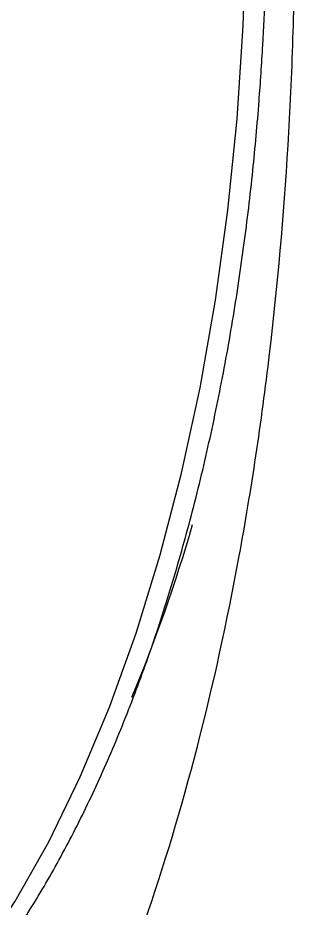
# Model space of a CAD drawing. Header units: inches. Extents: x 0 to 84, y -22 to 124.
# Drawn here: x 77.328 to 77.88, y 40.681 to 42.452 of the extents above; entities that cross this region are included whole.
import ezdxf

# ---------------------------------------------------------------- set-up
doc = ezdxf.new("R2010")
doc.units = ezdxf.units.IN
doc.header["$MEASUREMENT"] = 0
doc.layers.add('1', color=4, linetype='Continuous')
doc.layers.add('BDIM_CYAN', color=4, linetype='Continuous')

# ---------------------------------------------------------------- blocks, each defined once
blk = doc.blocks.new('2020 RELAY')
at = {"layer": '1', "color": 3, "linetype": 'Continuous', "lineweight": 25}
blk.add_open_spline([(77.1426, 39.3177), (77.2002, 39.3897), (77.2549, 39.469), (77.3584, 39.6414), (77.4072, 39.7346), (77.4645, 39.8597), (77.4758, 39.8851), (77.4979, 39.9369), (77.5088, 39.9633), (77.5407, 40.0433), (77.561, 40.0978), (77.6191, 40.2652), (77.654, 40.3816), (77.7167, 40.6243), (77.7445, 40.7505), (77.7746, 40.9149), (77.7804, 40.9481), (77.7915, 41.0145), (77.7968, 41.0479), (77.8118, 41.1484), (77.8209, 41.2159), (77.8451, 41.4201), (77.8573, 41.5583), (77.8699, 41.7689), (77.8732, 41.8397), (77.8766, 41.9467), (77.8774, 41.9825), (77.8787, 42.0542), (77.8791, 42.09), (77.8798, 42.2684), (77.8764, 42.4099), (77.862, 42.6904), (77.8509, 42.8294), (77.8319, 43.0017), (77.8278, 43.0361), (77.8192, 43.1045), (77.8147, 43.1384), (77.8004, 43.2394), (77.7899, 43.3056), (77.7557, 43.5012), (77.7292, 43.6275), (77.6835, 43.8108), (77.6673, 43.8709), (77.6415, 43.9595), (77.6327, 43.9889), (77.6146, 44.0466), (77.6053, 44.0751), (77.5579, 44.2155), (77.5166, 44.3214), (77.4276, 44.5209), (77.3797, 44.6145), (77.3028, 44.7453), (77.2763, 44.7873), (77.222, 44.8674), (77.1943, 44.9055), (77.1658, 44.9417)], degree=3, knots=[0, 0, 0, 0, 0.0625, 0.0625, 0.125, 0.125, 0.140625, 0.140625, 0.15625, 0.15625, 0.1875, 0.1875, 0.25, 0.25, 0.3125, 0.3125, 0.328125, 0.328125, 0.34375, 0.34375, 0.375, 0.375, 0.4375, 0.4375, 0.46875, 0.46875, 0.484375, 0.484375, 0.5, 0.5, 0.5625, 0.5625, 0.625, 0.625, 0.640625, 0.640625, 0.65625, 0.65625, 0.6875, 0.6875, 0.75, 0.75, 0.78125, 0.78125, 0.796875, 0.796875, 0.8125, 0.8125, 0.875, 0.875, 0.9375, 0.9375, 0.96875, 0.96875, 1, 1, 1, 1], dxfattribs=at)
at = {"layer": 'BDIM_CYAN', "flags": 128}
blk.add_lwpolyline([(77.2525, 40.0876), (77.3233, 40.1951), (77.3901, 40.3136), (77.4527, 40.4425), (77.5107, 40.581), (77.5638, 40.7285), (77.6116, 40.8841), (77.654, 41.0469), (77.6907, 41.2161), (77.7214, 41.3905), (77.746, 41.5694), (77.7644, 41.7517), (77.7765, 41.9363), (77.7821, 42.1222)], dxfattribs=at)
at = {"layer": 'BDIM_CYAN'}
blk.add_arc((74.693, 41.8004), 3.1032, 337.2607, 343.9918, dxfattribs=at)
blk.add_open_spline([(76.4308, 39.7165), (76.4393, 39.7129), (76.4731, 39.6985), (76.5341, 39.6839), (76.6141, 39.6734), (76.6969, 39.6754), (76.779, 39.6895), (76.8592, 39.7153), (76.936, 39.7512), (77.0113, 39.7978), (77.0848, 39.8547), (77.1561, 39.9216), (77.2249, 39.9983), (77.2911, 40.0842), (77.3544, 40.1791), (77.4145, 40.2825), (77.4712, 40.3939), (77.5243, 40.5128), (77.5736, 40.6387), (77.6189, 40.771), (77.6599, 40.909), (77.6966, 41.0518), (77.7287, 41.1985), (77.756, 41.348), (77.7785, 41.4981), (77.7959, 41.6444), (77.8078, 41.7774), (77.8155, 41.8948), (77.8215, 42.0225), (77.8227, 42.1133), (77.8234, 42.1699)], degree=3, knots=[0, 0, 0, 0, 0.012528, 0.049702, 0.087751, 0.126985, 0.167725, 0.205363, 0.24308, 0.280859, 0.318676, 0.356508, 0.394338, 0.432159, 0.469959, 0.507736, 0.545487, 0.583204, 0.620878, 0.658494, 0.696028, 0.73344, 0.770666, 0.80759, 0.84397, 0.879232, 0.91154, 0.937335, 0.960966, 1, 1, 1, 1], dxfattribs=at)

msp = doc.modelspace()

# ---------------------------------------------------------------- block references
msp.add_blockref('2020 RELAY', (0, 0.5))

doc.saveas('drawing.dxf')
